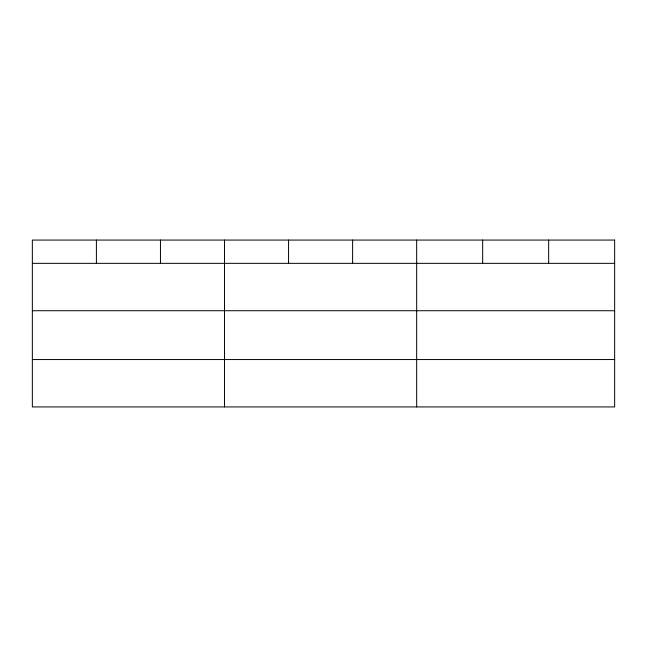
<?xml version="1.0" encoding="UTF-8"?>
<svg xmlns="http://www.w3.org/2000/svg" width="647" height="647" viewBox="0 0 647 647"><rect width="100%" height="100%" fill="white"/><g stroke="black" fill="none" stroke-linecap="round" stroke-linejoin="round"><path stroke-width="0.97" d="M32.35 263.345L614.65 263.345M32.35 310.73L614.65 310.73M32.35 359.546L614.65 359.546M548.656 240.069L548.656 263.345M482.662 240.069L482.662 263.345M416.668 240.069L416.668 406.931M352.615 240.069L352.615 263.345M288.562 240.069L288.562 263.345M224.509 240.069L224.509 406.931M160.456 240.069L160.456 263.345M96.403 240.069L96.403 263.345M614.65 240.069L32.35 240.069L32.35 406.931L614.65 406.931L614.65 240.069"/></g></svg>
